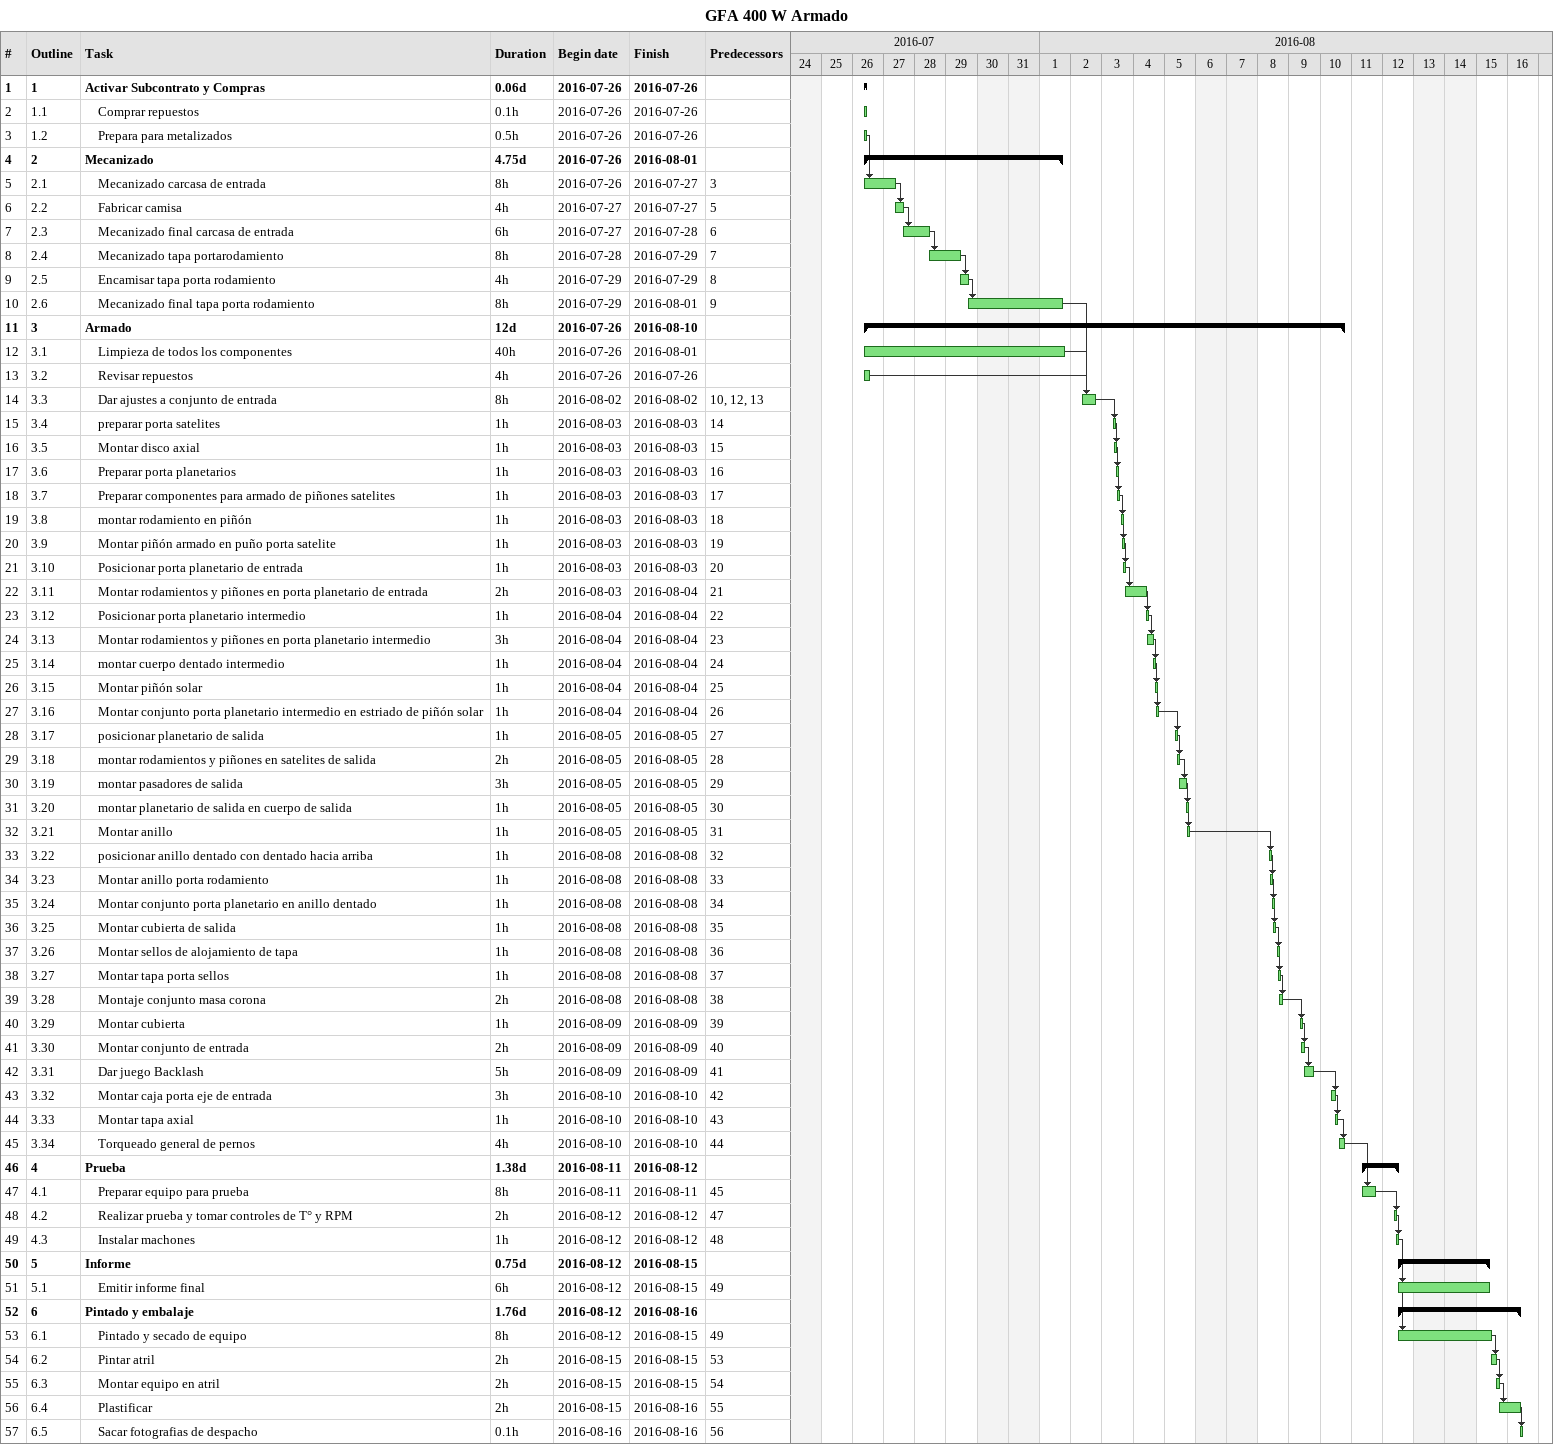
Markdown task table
GFA 400 W Armado

| ID | WBS | Task | Duration | Start | Finish | Predecessors |
|---|---|---|---|---|---|---|
| 1 | 1 | **Activar Subcontrato y Compras** | 0.06d | 2016-07-26 | 2016-07-26 |  |
| 2 | 1.1 | Comprar repuestos | 0.1h | 2016-07-26 | 2016-07-26 |  |
| 3 | 1.2 | Prepara para metalizados | 0.5h | 2016-07-26 | 2016-07-26 |  |
| 4 | 2 | **Mecanizado** | 4.75d | 2016-07-26 | 2016-08-01 |  |
| 5 | 2.1 | Mecanizado carcasa de entrada | 8h | 2016-07-26 | 2016-07-27 | 3 |
| 6 | 2.2 | Fabricar camisa | 4h | 2016-07-27 | 2016-07-27 | 5 |
| 7 | 2.3 | Mecanizado final carcasa de entrada | 6h | 2016-07-27 | 2016-07-28 | 6 |
| 8 | 2.4 | Mecanizado tapa portarodamiento | 8h | 2016-07-28 | 2016-07-29 | 7 |
| 9 | 2.5 | Encamisar tapa porta rodamiento | 4h | 2016-07-29 | 2016-07-29 | 8 |
| 10 | 2.6 | Mecanizado final tapa porta rodamiento | 8h | 2016-07-29 | 2016-08-01 | 9 |
| 11 | 3 | **Armado** | 12d | 2016-07-26 | 2016-08-10 |  |
| 12 | 3.1 | Limpieza de todos los componentes | 40h | 2016-07-26 | 2016-08-01 |  |
| 13 | 3.2 | Revisar repuestos | 4h | 2016-07-26 | 2016-07-26 |  |
| 14 | 3.3 | Dar ajustes a conjunto de entrada | 8h | 2016-08-02 | 2016-08-02 | 10, 12, 13 |
| 15 | 3.4 | preparar porta satelites | 1h | 2016-08-03 | 2016-08-03 | 14 |
| 16 | 3.5 | Montar disco axial | 1h | 2016-08-03 | 2016-08-03 | 15 |
| 17 | 3.6 | Preparar porta planetarios | 1h | 2016-08-03 | 2016-08-03 | 16 |
| 18 | 3.7 | Preparar componentes para armado de piñones satelites | 1h | 2016-08-03 | 2016-08-03 | 17 |
| 19 | 3.8 | montar rodamiento en piñón | 1h | 2016-08-03 | 2016-08-03 | 18 |
| 20 | 3.9 | Montar piñón armado en puño porta satelite | 1h | 2016-08-03 | 2016-08-03 | 19 |
| 21 | 3.10 | Posicionar porta planetario de entrada | 1h | 2016-08-03 | 2016-08-03 | 20 |
| 22 | 3.11 | Montar rodamientos y piñones en porta planetario de entrada | 2h | 2016-08-03 | 2016-08-04 | 21 |
| 23 | 3.12 | Posicionar porta planetario intermedio | 1h | 2016-08-04 | 2016-08-04 | 22 |
| 24 | 3.13 | Montar rodamientos y piñones en porta planetario intermedio | 3h | 2016-08-04 | 2016-08-04 | 23 |
| 25 | 3.14 | montar cuerpo dentado intermedio | 1h | 2016-08-04 | 2016-08-04 | 24 |
| 26 | 3.15 | Montar piñón solar | 1h | 2016-08-04 | 2016-08-04 | 25 |
| 27 | 3.16 | Montar conjunto porta planetario intermedio en estriado de piñón solar | 1h | 2016-08-04 | 2016-08-04 | 26 |
| 28 | 3.17 | posicionar planetario de salida | 1h | 2016-08-05 | 2016-08-05 | 27 |
| 29 | 3.18 | montar rodamientos y piñones en satelites de salida | 2h | 2016-08-05 | 2016-08-05 | 28 |
| 30 | 3.19 | montar pasadores de salida | 3h | 2016-08-05 | 2016-08-05 | 29 |
| 31 | 3.20 | montar planetario de salida en cuerpo de salida | 1h | 2016-08-05 | 2016-08-05 | 30 |
| 32 | 3.21 | Montar anillo | 1h | 2016-08-05 | 2016-08-05 | 31 |
| 33 | 3.22 | posicionar anillo dentado con dentado hacia arriba | 1h | 2016-08-08 | 2016-08-08 | 32 |
| 34 | 3.23 | Montar anillo porta rodamiento | 1h | 2016-08-08 | 2016-08-08 | 33 |
| 35 | 3.24 | Montar conjunto porta planetario en anillo dentado | 1h | 2016-08-08 | 2016-08-08 | 34 |
| 36 | 3.25 | Montar cubierta de salida | 1h | 2016-08-08 | 2016-08-08 | 35 |
| 37 | 3.26 | Montar sellos de alojamiento de tapa | 1h | 2016-08-08 | 2016-08-08 | 36 |
| 38 | 3.27 | Montar tapa porta sellos | 1h | 2016-08-08 | 2016-08-08 | 37 |
| 39 | 3.28 | Montaje conjunto masa corona | 2h | 2016-08-08 | 2016-08-08 | 38 |
| 40 | 3.29 | Montar cubierta | 1h | 2016-08-09 | 2016-08-09 | 39 |
| 41 | 3.30 | Montar conjunto de entrada | 2h | 2016-08-09 | 2016-08-09 | 40 |
| 42 | 3.31 | Dar juego Backlash | 5h | 2016-08-09 | 2016-08-09 | 41 |
| 43 | 3.32 | Montar caja porta eje de entrada | 3h | 2016-08-10 | 2016-08-10 | 42 |
| 44 | 3.33 | Montar tapa axial | 1h | 2016-08-10 | 2016-08-10 | 43 |
| 45 | 3.34 | Torqueado general de pernos | 4h | 2016-08-10 | 2016-08-10 | 44 |
| 46 | 4 | **Prueba** | 1.38d | 2016-08-11 | 2016-08-12 |  |
| 47 | 4.1 | Preparar equipo para prueba | 8h | 2016-08-11 | 2016-08-11 | 45 |
| 48 | 4.2 | Realizar prueba y tomar controles de T° y RPM | 2h | 2016-08-12 | 2016-08-12 | 47 |
| 49 | 4.3 | Instalar machones | 1h | 2016-08-12 | 2016-08-12 | 48 |
| 50 | 5 | **Informe** | 0.75d | 2016-08-12 | 2016-08-15 |  |
| 51 | 5.1 | Emitir informe final | 6h | 2016-08-12 | 2016-08-15 | 49 |
| 52 | 6 | **Pintado y embalaje** | 1.76d | 2016-08-12 | 2016-08-16 |  |
| 53 | 6.1 | Pintado y secado de equipo | 8h | 2016-08-12 | 2016-08-15 | 49 |
| 54 | 6.2 | Pintar atril | 2h | 2016-08-15 | 2016-08-15 | 53 |
| 55 | 6.3 | Montar equipo en atril | 2h | 2016-08-15 | 2016-08-15 | 54 |
| 56 | 6.4 | Plastificar | 2h | 2016-08-15 | 2016-08-16 | 55 |
| 57 | 6.5 | Sacar fotografias de despacho | 0.1h | 2016-08-16 | 2016-08-16 | 56 |
